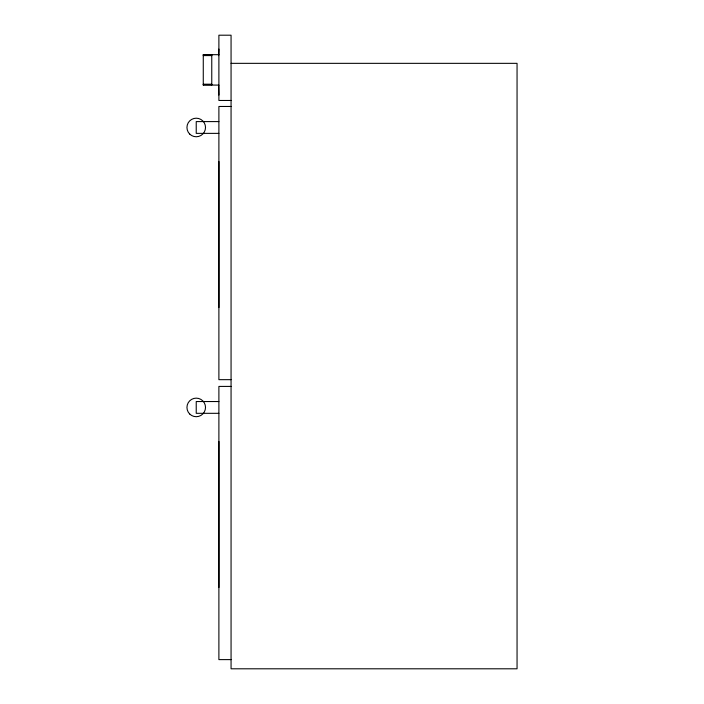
<?xml version="1.0" encoding="UTF-8"?>
<svg xmlns="http://www.w3.org/2000/svg" width="704" height="704" viewBox="0 0 704 704"><rect width="100%" height="100%" fill="white"/><g stroke="black" fill="none" stroke-linecap="round" stroke-linejoin="round"><path stroke-width="1.06" d="M218.891 49.086L218.645 55.651M218.891 54.683L203.271 54.683L203.271 85.105M203.271 54.789L211.763 54.789M203.271 55.088L211.763 55.088M203.271 55.581L211.763 55.581M231.062 63.342L517.053 63.342L517.053 668.8L231.062 668.8L231.062 35.2L218.891 35.2L218.891 100.47L231.062 100.47M203.271 84.207L211.763 84.207M203.271 84.709L211.763 84.709M203.271 85.008L218.891 85.105M218.891 95.04L218.645 85.193M231.062 106.471L218.891 106.471L218.891 379.667L231.062 379.667M218.891 121.59L196.231 121.59L196.231 133.373L218.891 133.373M218.891 161.533L218.891 307.56M231.062 386.417L218.891 386.417L218.891 659.613L231.062 659.613M218.891 401.535L196.231 401.535L196.231 413.318L218.891 413.318M218.891 441.478L218.891 587.506M211.763 54.683L211.763 85.105M189.666 134.042A9.284 9.284 0 0 0 205.198 129.879A9.284 9.284 0 0 0 193.829 118.51A9.284 9.284 0 0 0 189.666 134.042M189.666 413.987A9.284 9.284 0 0 0 205.198 409.825A9.284 9.284 0 0 0 193.829 398.455A9.284 9.284 0 0 0 189.666 413.987"/></g></svg>
